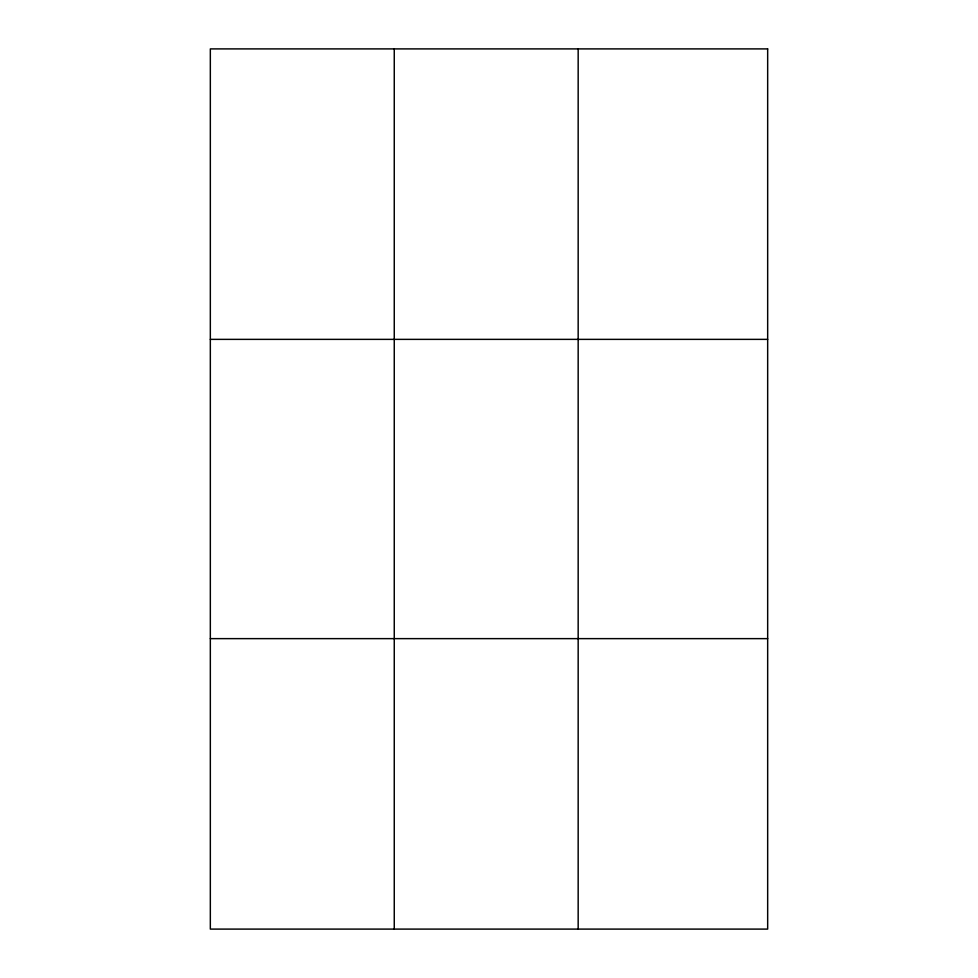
<?xml version="1.0" encoding="UTF-8"?>
<svg xmlns="http://www.w3.org/2000/svg" width="978" height="978" viewBox="0 0 978 978"><rect width="100%" height="100%" fill="white"/><g stroke="black" fill="none" stroke-linecap="round" stroke-linejoin="round"><path stroke-width="1.47" d="M394.256 929.1L394.256 48.9M578.169 929.1L578.169 48.9M210.331 339.366L767.669 339.366M210.331 638.634L767.669 638.634M767.669 48.9L767.669 929.1L210.331 929.1L210.331 48.9L767.669 48.9"/></g></svg>
